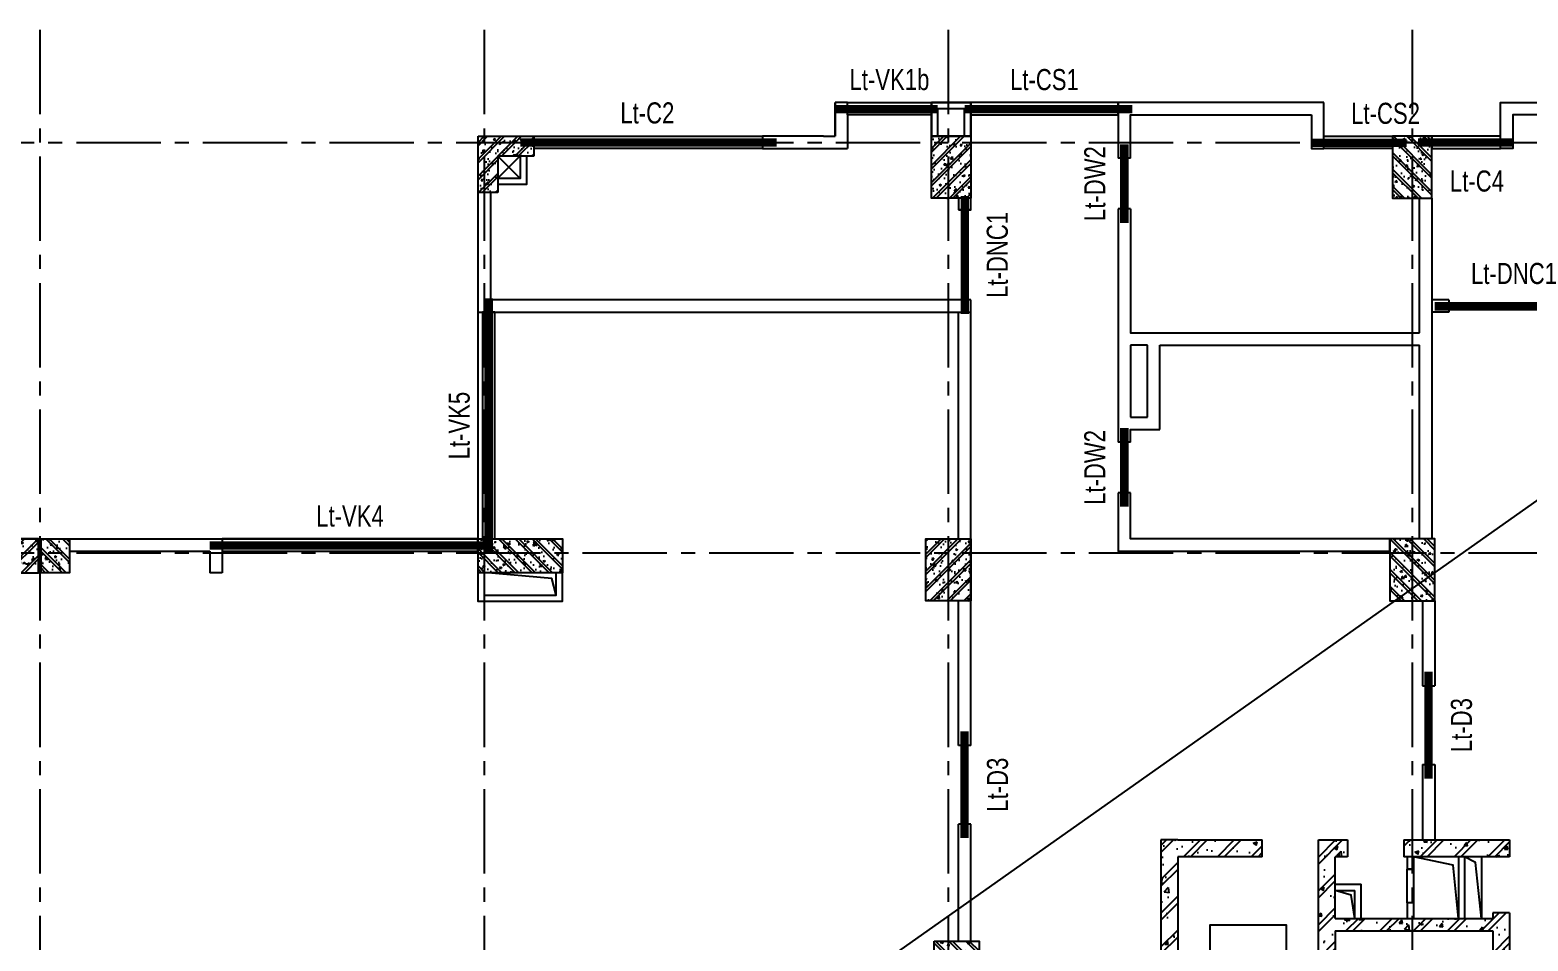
# Model space of a CAD drawing. Header units: millimetres. Extents: x 0 to 132458, y 0 to 365310.
# Drawn here: x 64550 to 91183, y 234881 to 251081 of the extents above; entities that cross this region are included whole.
import ezdxf
from ezdxf.enums import TextEntityAlignment as Align

# ---------------------------------------------------------------- set-up
doc = ezdxf.new("R2010")
doc.units = ezdxf.units.MM
doc.header["$LTSCALE"] = 400
doc.linetypes.add('CENTER2', pattern=[1.125, 0.75, -0.125, 0.125, -0.125])
doc.layers.get('0').update_dxf_attribs({"lineweight": 5})
for name, color, linetype in [('CDC.01.AXIS', 160, 'CENTER2'), ('CDC.03.BORDER', 3, 'Continuous'), ('CDC.06.TEXT', 2, 'Continuous'), ('CDC.09.COLUMN', 4, 'Continuous'), ('CDC.10.HATCH', 9, 'Continuous'), ('CDC.11.NOTE', 8, 'Continuous'), ('KCS_LANH_TO', 3, 'Continuous')]:
    doc.layers.add(name, color=color, linetype=linetype)
doc.layers.add('KCS_Plotter', color=11, linetype='Continuous', plot=False)
doc.styles.add('KCS_SMTEXT', font='arial.ttf', dxfattribs={"width": 0.7})

# ---------------------------------------------------------------- blocks, each defined once
blk = doc.blocks.new('thang t2')
at = {"layer": 'CDC.11.NOTE', "ltscale": 10}
for p, q in [((1150, -1815), (0, -1815)), ((1150, -2115), (0, -2115)), ((1150, -2415), (0, -2415)), ((1150, -2715), (0, -2715)), ((2500, -2715), (1350, -2715)), ((1150, -3015), (0, -3015)), ((2500, -3015), (1350, -3015)), ((1150, -3315), (0, -3315)), ((2500, -3315), (1350, -3315)), ((1150, -3615), (0, -3615)), ((2500, -3615), (1350, -3615)), ((1150, -3915), (0, -3915)), ((2500, -3915), (1350, -3915)), ((1150, -4215), (0, -4215)), ((2500, -4215), (1350, -4215)), ((1150, -4515), (0, -4515)), ((2500, -4515), (1350, -4515))]:
    blk.add_line(p, q, dxfattribs=at)
at = {"layer": 'CDC.11.NOTE', "ltscale": 300}
blk.add_lwpolyline([(575, -3015), (575, -5115), (1925, -5115), (1925, -1215), (575, -1215), (575, -2715)], dxfattribs=at)
at = {"layer": 'CDC.11.NOTE', "ltscale": 10}
for points in [[(1150, -2775.42), (1150, -4565), (1350, -4565), (1350, -1765), (1150, -1765), (1150, -2725.42)], [(1200, -2765), (1200, -4515), (1300, -4515), (1300, -1815), (1200, -1815), (1200, -2715)]]:
    blk.add_lwpolyline(points, dxfattribs=at)
at = {"layer": 'CDC.11.NOTE', "const_width": 20}
blk.add_lwpolyline([(750, -2555), (575, -2715), (400, -2555)], dxfattribs=at)
at = {"layer": 'CDC.11.NOTE'}
for points in [[(1200, -2715), (630, -2833.75), (617.5, -2773.75), (582.5, -2906.25), (570, -2846.25), (0, -2965)], [(1200, -2765), (630, -2883.75), (617.5, -2823.75), (582.5, -2956.25), (570, -2896.25), (0, -3015)]]:
    blk.add_lwpolyline(points, dxfattribs=at)
blk.add_circle((575, -3015), 50, dxfattribs=at)
blk = doc.blocks.new('thang tc new')
at = {"layer": 'CDC.10.HATCH', "ltscale": 10}
h = blk.add_hatch(dxfattribs=at)
h.set_pattern_fill('BETONG', color=256, scale=100, style=0, pattern_type=2)
h.set_pattern_definition([(130, (5940222.8, 677573.3), (-717.2602, -62.7521), [75, -825]), (185, (5940222.8, 677573.3), (138.7513, 752.1921), [60, -660]), (79.5486, (5940163, 677568.1), (-578.5094, 689.4395), [63.7402, -701.1421]), (133.8158, (5940222.8, 677773.3), (-1067.241, -165.519), [112.5, -1237.5]), (83.3644, (5940133.9, 677759.5), (-934.6627, 974.118), [95.6103, -1051.713]), (188.8158, (5940222.8, 677773.3), (-934.662, 974.1186), [90, -990]), (159, (5940122.8, 677723.3), (-596.907, -402.6189), [75, -825]), (214, (5940122.8, 677723.3), (-243.3153, 725.15), [60, -660]), (108.5486, (5940073.05, 677689.75), (-840.2226, 322.5305), [63.7402, -701.1421]), (142.5, (5940222.8, 677573.3), (-12.15986, 332.89385), [0, -652, 0, -670, 0, -662.5]), (172.5, (5940222.8, 677573.3), (-263.06954, 394.4117), [0, -382, 0, -637, 0, -252.5]), (212.5, (5940445.8, 677573.3), (-533.82244, -22.55487), [0, -250, 0, -780, 0, -1035]), (222.5, (5940545.8, 677573.3), (-583.1862, 100.105), [0, -325, 0, -518, 0, -735]), (135, (5940222.8, 677573.3), (300.5204, 300.5204), []), (135, (5940222.8, 677695.8), (300.5204, 300.5204), [])])
h.paths.add_polyline_path([(5634141, 688259), (5632261, 688259), (5632261, 687959), (5634141, 687959)])
h.paths.add_polyline_path([(5635661, 688259), (5635141, 688259), (5635141, 687959), (5635361, 687959), (5635361, 686859), (5632561, 686859), (5632561, 686959), (5632261, 686959), (5632261, 686064), (5632561, 686064), (5632561, 686639), (5635361, 686639), (5635361, 684139), (5632561, 684139), (5632561, 684764), (5632261, 684764), (5632261, 683419), (5632561, 683419), (5632561, 683919), (5635361, 683919), (5635361, 681869), (5632561, 681869), (5632561, 682319), (5632261, 682319), (5632261, 681149), (5632561, 681149), (5632561, 681649), (5635361, 681649), (5635361, 679599), (5632561, 679599), (5632561, 680049), (5632261, 680049), (5632261, 678929), (5632561, 678929), (5632561, 679379), (5635361, 679379), (5635361, 677329), (5632561, 677329), (5632561, 677829), (5632261, 677829), (5632261, 676559), (5632561, 676559), (5632561, 677029), (5635361, 677029), (5635361, 675566), (5635361, 675260), (5637161, 675260), (5637161, 675560), (5635661, 675560)])
h.paths.add_polyline_path([(5638461, 688259), (5638161, 688259), (5636661, 688259), (5636661, 687959), (5638161, 687959), (5638161, 675260), (5638461, 675260)])
h.paths.add_polyline_path([(5634360, 675559), (5632261, 675559), (5632261, 675260), (5634360, 675260)], flags=17)
blk.add_line((5632561, 683419), (5632561, 683919))
at = {"layer": 'CDC.03.BORDER'}
for p, q in [((5632761, 687959), (5632761, 686859)), ((5633061, 687959), (5633061, 686859)), ((5633171, 687959), (5633171, 686859)), ((5634811, 681869), (5634811, 683919)), ((5634911, 681869), (5634911, 683919)), ((5634811, 679599), (5634811, 681649)), ((5634911, 679599), (5634911, 681649)), ((5634811, 677329), (5634811, 679379)), ((5635011, 677329), (5635011, 679379))]:
    blk.add_line(p, q, dxfattribs=at)
at = {"layer": 'CDC.03.BORDER', "ltscale": 10}
for p, q in [((5633971, 687959), (5633971, 687739)), ((5634081, 687959), (5634081, 687739)), ((5633971, 687739), (5634081, 687739)), ((5635361, 687469), (5634901, 687469)), ((5634901, 686859), (5634901, 687469)), ((5633971, 687139), (5634081, 687139)), ((5633971, 687139), (5633971, 686859)), ((5634081, 687139), (5634081, 686859)), ((5635011, 686859), (5635011, 687359)), ((5635361, 687359), (5635011, 687359)), ((5635661, 682134), (5636856, 682134)), ((5636856, 682134), (5636856, 681384)), ((5636966, 682134), (5638161, 682134)), ((5636966, 682134), (5636966, 681384)), ((5635661, 681274), (5638161, 681274)), ((5633561, 677030), (5633561, 675559)), ((5633671, 677030), (5633671, 675559)), ((5634681, 677029), (5634681, 676680)), ((5634681, 676680), (5635061, 676680)), ((5635061, 675560), (5635061, 676680)), ((5635361, 675560), (5635061, 675560))]:
    blk.add_line(p, q, dxfattribs=at)
at = {"layer": 'CDC.03.BORDER', "ltscale": 70}
blk.add_line((5632261, 676559), (5632231, 676559), dxfattribs=at)
at = {"layer": 'CDC.03.BORDER', "ltscale": 10}
blk.add_lwpolyline([(5634081, 687739), (5633971, 687739), (5633971, 687139), (5634081, 687139)], close=True, dxfattribs=at)
for points in [[(5638161, 682244), (5635661, 682244)], [(5636856, 681384), (5635661, 681384)], [(5638161, 681384), (5636966, 681384)], [(5632561, 676880), (5632561, 676680), (5632861, 676680), (5632861, 676680), (5633561, 676680), (5633561, 677030), (5632561, 677030), (5632561, 676879), (5632562, 676879)]]:
    blk.add_lwpolyline(points, dxfattribs=at)
at = {"layer": 'CDC.09.COLUMN'}
for p, q in [((5632261, 688259), (5632261, 687959)), ((5632261, 686959), (5632261, 686064)), ((5632561, 686959), (5632561, 686859)), ((5635661, 676799), (5635661, 686959)), ((5635361, 686639), (5632561, 686639)), ((5632561, 686639), (5632561, 686064)), ((5635361, 686639), (5635361, 684139)), ((5632561, 686064), (5632261, 686064)), ((5632261, 684764), (5632261, 683419)), ((5632261, 684764), (5632561, 684764)), ((5632561, 684764), (5632561, 684139)), ((5632561, 684139), (5635361, 684139)), ((5632561, 683919), (5635361, 683919)), ((5632561, 683419), (5632561, 683919)), ((5635361, 683919), (5635361, 681869)), ((5632261, 683419), (5632561, 683419)), ((5632561, 682319), (5632261, 682319)), ((5632261, 682319), (5632261, 681149)), ((5632561, 681869), (5632561, 682319)), ((5632561, 681869), (5635361, 681869)), ((5632561, 681649), (5635361, 681649)), ((5632561, 681149), (5632561, 681649)), ((5635361, 681649), (5635361, 679599)), ((5632261, 681149), (5632561, 681149)), ((5632261, 678929), (5632261, 680049)), ((5632561, 680049), (5632261, 680049)), ((5632561, 679599), (5632561, 680049)), ((5635361, 679599), (5632561, 679599)), ((5632561, 678929), (5632561, 679379)), ((5635361, 679379), (5632561, 679379)), ((5635361, 679379), (5635361, 677329)), ((5632561, 678929), (5632261, 678929)), ((5632261, 676559), (5632261, 677829)), ((5632561, 677829), (5632261, 677829)), ((5632561, 677329), (5632561, 677829)), ((5635361, 677329), (5632561, 677329)), ((5632561, 676559), (5632561, 677029)), ((5635361, 677029), (5632561, 677029)), ((5635361, 677029), (5635361, 675566))]:
    blk.add_line(p, q, dxfattribs=at)
at = {"layer": 'CDC.09.COLUMN', "ltscale": 10}
for p, q in [((5634141, 688259), (5632261, 688259)), ((5634141, 688259), (5634141, 687959)), ((5635661, 688259), (5635141, 688259)), ((5635141, 688259), (5635141, 687959)), ((5635661, 675560), (5635661, 688259)), ((5636661, 687959), (5636661, 688259)), ((5636661, 688259), (5636661, 688259)), ((5638161, 688259), (5636661, 688259)), ((5638161, 688259), (5638461, 688259)), ((5638461, 688259), (5638461, 675260)), ((5632261, 687959), (5634141, 687959)), ((5635141, 687959), (5635361, 687959)), ((5635361, 686859), (5635361, 687959)), ((5636661, 687959), (5638161, 687959)), ((5638161, 687959), (5638161, 675260)), ((5632261, 686959), (5632561, 686959)), ((5635361, 686859), (5632561, 686859)), ((5638161, 681334), (5638161, 682185)), ((5632261, 676559), (5632561, 676559)), ((5634360, 675559), (5632261, 675559)), ((5632261, 675260), (5632261, 675559)), ((5634360, 675559), (5634360, 675260)), ((5635361, 675566), (5635361, 675260)), ((5635361, 675566), (5635361, 675566)), ((5637161, 675560), (5635661, 675560)), ((5637161, 675560), (5637161, 675260)), ((5634360, 675260), (5632261, 675260)), ((5637161, 675260), (5635361, 675260)), ((5638461, 675260), (5638161, 675260))]:
    blk.add_line(p, q, dxfattribs=at)
at = {"layer": 'CDC.11.NOTE', "ltscale": 10}
for points in [[(5632761, 686859), (5632866, 687855), (5633061, 687959)], [(5633171, 686859), (5633265, 687809), (5633971, 687959)], [(5635011, 686859), (5635076, 687277), (5635361, 687359)], [(5635661, 681382), (5635769, 682032), (5636856, 682134)], [(5636966, 681382), (5637074, 682032), (5638161, 682134)], [(5632561, 676680), (5632679, 676944), (5633561, 677029)], [(5634681, 677029), (5635243, 676930), (5635361, 675560)]]:
    blk.add_lwpolyline(points, dxfattribs=at)
at = {"layer": 'CDC.11.NOTE'}
blk.add_blockref('thang t2', (5635661, 687960), dxfattribs=at)
at = {"layer": 'CDC.11.NOTE', "xscale": -1, "rotation": 180}
blk.add_blockref('thang t2', (5635661, 675560), dxfattribs=at)
blk = doc.blocks.new('T2-7.95M')
at = {"layer": 'CDC.10.HATCH'}
h = blk.add_hatch(dxfattribs=at)
h.set_pattern_fill('CHAU-01', color=256, scale=50, style=0, pattern_type=2)
h.set_pattern_definition([(50, (56999.97, 0), (358.63009, -31.376067), [37.5, -412.5]), (355, (56999.97, 0), (-69.37567, 376.09607), [30, -330]), (100.4514, (57029.86, -2.6), (289.25469, 344.71977), [31.870095, -350.571056]), (46.1842, (56999.97, 100), (533.62052, -82.75951), [56.25, -618.75]), (96.6356, (57044.44, 93.1), (467.33135, 487.05894), [47.80514, -525.8565]), (351.1842, (56999.97, 100), (467.33097, 487.0593), [45, -495]), (21, (57049.97, 75), (298.453526, -201.309445), [37.5, -412.5]), (326, (57049.97, 75), (121.657666, 362.57502), [30, -330]), (71.4514, (57074.84, 58.22), (420.111314, 161.26525), [31.870095, -350.571056]), (37.5, (56999.97, 0), (6.079928, 166.446927), [0, -326, 0, -335, 0, -331.25]), (7.5, (56999.97, 0), (131.534769, 197.205856), [0, -191, 0, -318.5, 0, -126.25]), (327.5, (56888.47, 0), (266.911218, -11.277436), [0, -125, 0, -390, 0, -517.5]), (317.5, (56838.47, 0), (291.593085, 50.05249), [0, -162.5, 0, -259, 0, -367.5]), (45, (56999.97, 0), (-150.26019, 150.26019), []), (45, (56999.97, 61.25), (-150.26019, 150.26019), [])])
h.paths.add_polyline_path([(1797680, -72848), (1797570, -72848), (1797570, -73738), (1797680, -73738)])
h.paths.add_polyline_path([(1798570, -72848), (1797680, -72848), (1797680, -73738), (1797920, -73738), (1797920, -73088), (1798570, -73088)])
h.paths.add_polyline_path([(1798570, -72738), (1797680, -72738), (1797680, -72848), (1798570, -72848)])
h.paths.add_polyline_path([(1797680, -72738), (1797570, -72738), (1797570, -72848), (1797680, -72848)])
h = blk.add_hatch(dxfattribs=at)
h.set_pattern_fill('CHAU-01', color=256, scale=50, style=0, pattern_type=2)
h.set_pattern_definition([(50, (58906.88, -372898.05), (358.63009, -31.376067), [37.5, -412.5]), (355, (58906.88, -372898.05), (-69.37567, 376.09607), [30, -330]), (100.4514, (58936.77, -372900.67), (289.25469, 344.71977), [31.870095, -350.571056]), (46.1842, (58906.9, -372798.05), (533.62052, -82.75951), [56.25, -618.75]), (96.6356, (58951.35, -372804.95), (467.33135, 487.05894), [47.80514, -525.8565]), (351.1842, (58906.9, -372798.05), (467.33097, 487.0593), [45, -495]), (21, (58956.88, -372823.05), (298.453526, -201.309445), [37.5, -412.5]), (326, (58956.88, -372823.05), (121.657666, 362.57502), [30, -330]), (71.4514, (58981.75, -372839.83), (420.111314, 161.26525), [31.870095, -350.571056]), (37.5, (58906.88, -372898.05), (6.079928, 166.446927), [0, -326, 0, -335, 0, -331.25]), (7.5, (58906.88, -372898.05), (131.534769, 197.205856), [0, -191, 0, -318.5, 0, -126.25]), (327.5, (58795.38, -372898.05), (266.911218, -11.277436), [0, -125, 0, -390, 0, -517.5]), (317.5, (58745.38, -372898.05), (291.593085, 50.05249), [0, -162.5, 0, -259, 0, -367.5]), (45, (58906.88, -372898.05), (-150.26019, 150.26019), []), (45, (58906.88, -372836.8), (-150.26019, 150.26019), [])])
h.paths.add_polyline_path([(1805930, -72738), (1805630, -72738), (1805630, -72848), (1805930, -72848)])
h.paths.add_polyline_path([(1805930, -72848), (1805630, -72848), (1805630, -73838), (1805930, -73838)])
h.paths.add_polyline_path([(1806330, -72848), (1805930, -72848), (1805930, -73838), (1806330, -73838)])
h.paths.add_polyline_path([(1806330, -72738), (1805930, -72738), (1805930, -72848), (1806330, -72848)])
h = blk.add_hatch(dxfattribs=at)
h.set_pattern_fill('CHAU-01', color=256, scale=50, style=0, pattern_type=2)
h.set_pattern_definition([(130, (3561252.58, -372898.05), (-358.63009, -31.376067), [37.5, -412.5]), (185, (3561252.58, -372898.05), (69.37567, 376.09607), [30, -330]), (79.5486, (3561222.7, -372900.67), (-289.25469, 344.71977), [31.870095, -350.571056]), (133.8158, (3561252.58, -372798.05), (-533.62052, -82.75951), [56.25, -618.75]), (83.3644, (3561208.1, -372804.95), (-467.33135, 487.05894), [47.80514, -525.8565]), (188.8158, (3561252.6, -372798.05), (-467.33097, 487.0593), [45, -495]), (159, (3561202.58, -372823.05), (-298.453526, -201.309445), [37.5, -412.5]), (214, (3561202.58, -372823.05), (-121.657666, 362.57502), [30, -330]), (108.5486, (3561177.7, -372839.83), (-420.111314, 161.26525), [31.870095, -350.571056]), (142.5, (3561252.58, -372898.05), (-6.079928, 166.446927), [0, -326, 0, -335, 0, -331.25]), (172.5, (3561252.58, -372898.05), (-131.534769, 197.205856), [0, -191, 0, -318.5, 0, -126.25]), (212.5, (3561364.08, -372898.05), (-266.911218, -11.277436), [0, -125, 0, -390, 0, -517.5]), (222.5, (3561414.08, -372898.05), (-291.593085, 50.05249), [0, -162.5, 0, -259, 0, -367.5]), (135, (3561252.58, -372898.05), (150.26019, 150.26019), []), (135, (3561252.58, -372836.8), (150.26019, 150.26019), [])])
h.paths.add_polyline_path([(1814230, -72738), (1814530, -72738), (1814530, -72848), (1814230, -72848)])
h.paths.add_polyline_path([(1814230, -72848), (1814530, -72848), (1814530, -73838), (1814230, -73838)])
h.paths.add_polyline_path([(1813830, -72848), (1814230, -72848), (1814230, -73838), (1813830, -73838)])
h.paths.add_polyline_path([(1813830, -72738), (1814230, -72738), (1814230, -72848), (1813830, -72848)])
h = blk.add_hatch(dxfattribs=at)
h.set_pattern_fill('CHAU-01', color=256, scale=50, angle=270, style=0, pattern_type=2)
h.set_pattern_definition([(220, (3538511.06, -387218.96), (31.376067, -358.63009), [37.5, -412.5]), (275, (3538511.06, -387218.96), (-376.09607, 69.37567), [30, -330]), (169.5486, (3538513.67, -387248.85), (-344.71977, -289.25469), [31.870095, -350.571056]), (223.8158, (3538411.06, -387218.96), (82.75951, -533.62052), [56.25, -618.75]), (173.3644, (3538417.96, -387263.43), (-487.05894, -467.33135), [47.80514, -525.8565]), (278.8158, (3538411.06, -387218.96), (-487.0593, -467.33097), [45, -495]), (249, (3538436.06, -387268.96), (201.309445, -298.453526), [37.5, -412.5]), (304, (3538436.06, -387268.96), (-362.57502, -121.657666), [30, -330]), (198.5486, (3538452.83, -387293.83), (-161.26525, -420.111314), [31.870095, -350.571056]), (232.5, (3538511.06, -387218.96), (-166.446927, -6.079928), [0, -326, 0, -335, 0, -331.25]), (262.5, (3538511.06, -387218.96), (-197.205856, -131.534769), [0, -191, 0, -318.5, 0, -126.25]), (302.5, (3538511.06, -387107.46), (11.277436, -266.911218), [0, -125, 0, -390, 0, -517.5]), (312.5, (3538511.06, -387057.46), (-50.05249, -291.593085), [0, -162.5, 0, -259, 0, -367.5]), (225, (3538511.06, -387218.96), (-150.26019, 150.26019), []), (225, (3538449.8, -387218.96), (-150.26019, 150.26019), [])])
h.paths.add_polyline_path([(1789255, -79898), (1789255, -80498), (1789755, -80498), (1789755, -79898)])
h = blk.add_hatch(dxfattribs=at)
h.set_pattern_fill('CHAU-01', color=256, scale=50, angle=270, style=0, pattern_type=2)
h.set_pattern_definition([(320, (41048.4, -387218.96), (-31.376067, -358.63009), [37.5, -412.5]), (265, (41048.4, -387218.96), (376.09607, 69.37567), [30, -330]), (10.4514, (41045.8, -387248.85), (344.71977, -289.25469), [31.870095, -350.571056]), (316.1842, (41148.4, -387218.96), (-82.75951, -533.62052), [56.25, -618.75]), (6.6356, (41141.5, -387263.43), (487.05894, -467.33135), [47.80514, -525.8565]), (261.1842, (41148.4, -387218.96), (487.0593, -467.33097), [45, -495]), (291, (41123.4, -387268.96), (-201.309445, -298.453526), [37.5, -412.5]), (236, (41123.4, -387268.96), (362.57502, -121.657666), [30, -330]), (341.4514, (41106.63, -387293.83), (161.26525, -420.111314), [31.870095, -350.571056]), (307.5, (41048.41, -387218.96), (166.446927, -6.079928), [0, -326, 0, -335, 0, -331.25]), (277.5, (41048.41, -387218.96), (197.205856, -131.534769), [0, -191, 0, -318.5, 0, -126.25]), (237.5, (41048.41, -387107.46), (-11.277436, -266.911218), [0, -125, 0, -390, 0, -517.5]), (227.5, (41048.4, -387057.46), (50.05249, -291.593085), [0, -162.5, 0, -259, 0, -367.5]), (315, (41048.4, -387218.96), (150.26019, 150.26019), []), (315, (41109.66, -387218.96), (150.26019, 150.26019), [])])
h.paths.add_polyline_path([(1790305, -79898), (1790305, -80498), (1789805, -80498), (1789805, -79898)])
h = blk.add_hatch(dxfattribs=at)
h.set_pattern_fill('CHAU-01', color=256, scale=50, style=0, pattern_type=2)
h.set_pattern_definition([(310, (56999.97, -183495.4), (358.63009, 31.376067), [37.5, -412.5]), (5, (56999.97, -183495.4), (-69.37567, -376.09607), [30, -330]), (259.5486, (57029.86, -183492.77), (289.25469, -344.71977), [31.870095, -350.571056]), (313.8158, (56999.97, -183595.4), (533.62052, 82.75951), [56.25, -618.75]), (263.3644, (57044.44, -183588.5), (467.33135, -487.05894), [47.80514, -525.8565]), (8.8158, (56999.97, -183595.4), (467.33097, -487.0593), [45, -495]), (339, (57049.97, -183570.4), (298.453526, 201.309445), [37.5, -412.5]), (34, (57049.97, -183570.4), (121.657666, -362.57502), [30, -330]), (288.5486, (57074.84, -183553.6), (420.111314, -161.26525), [31.870095, -350.571056]), (322.5, (56999.97, -183495.39), (6.079928, -166.446927), [0, -326, 0, -335, 0, -331.25]), (352.5, (56999.97, -183495.39), (131.534769, -197.205856), [0, -191, 0, -318.5, 0, -126.25]), (32.5, (56888.47, -183495.39), (266.911218, 11.277436), [0, -125, 0, -390, 0, -517.5]), (42.5, (56838.47, -183495.39), (291.593085, -50.05249), [0, -162.5, 0, -259, 0, -367.5]), (315, (56999.97, -183495.39), (-150.26019, -150.26019), []), (315, (56999.97, -183556.64), (-150.26019, -150.26019), [])])
h.paths.add_polyline_path([(1799070, -80498), (1797680, -80498), (1797680, -80148), (1799070, -80148)])
h.paths.add_polyline_path([(1799070, -80148), (1797680, -80148), (1797680, -79898), (1799070, -79898)])
h.paths.add_polyline_path([(1797680, -80148), (1797570, -80148), (1797570, -79898), (1797680, -79898)])
h.paths.add_polyline_path([(1797680, -80498), (1797570, -80498), (1797570, -80148), (1797680, -80148)])
h = blk.add_hatch(dxfattribs=at)
h.set_pattern_fill('CHAU-01', color=256, scale=50, style=0, pattern_type=2)
h.set_pattern_definition([(50, (58806.37, -372898.05), (358.63009, -31.376067), [37.5, -412.5]), (355, (58806.37, -372898.05), (-69.37567, 376.09607), [30, -330]), (100.4514, (58836.26, -372900.67), (289.25469, 344.71977), [31.870095, -350.571056]), (46.1842, (58806.37, -372798.05), (533.62052, -82.75951), [56.25, -618.75]), (96.6356, (58850.84, -372804.95), (467.33135, 487.05894), [47.80514, -525.8565]), (351.1842, (58806.37, -372798.05), (467.33097, 487.0593), [45, -495]), (21, (58856.37, -372823.05), (298.453526, -201.309445), [37.5, -412.5]), (326, (58856.37, -372823.05), (121.657666, 362.57502), [30, -330]), (71.4514, (58881.24, -372839.83), (420.111314, 161.26525), [31.870095, -350.571056]), (37.5, (58806.37, -372898.05), (6.079928, 166.446927), [0, -326, 0, -335, 0, -331.25]), (7.5, (58806.37, -372898.05), (131.534769, 197.205856), [0, -191, 0, -318.5, 0, -126.25]), (327.5, (58694.87, -372898.05), (266.911218, -11.277436), [0, -125, 0, -390, 0, -517.5]), (317.5, (58644.87, -372898.05), (291.593085, 50.05249), [0, -162.5, 0, -259, 0, -367.5]), (45, (58806.37, -372898.05), (-150.26019, 150.26019), []), (45, (58806.37, -372836.8), (-150.26019, 150.26019), [])])
h.paths.add_polyline_path([(1805829, -80148), (1805530, -80148), (1805530, -80998), (1805829, -80998)])
h.paths.add_polyline_path([(1805829, -79898), (1805530, -79898), (1805530, -80148), (1805829, -80148)])
h.paths.add_polyline_path([(1806330, -79898), (1805829, -79898), (1805829, -80148), (1806330, -80148)])
h.paths.add_polyline_path([(1806330, -80148), (1805829, -80148), (1805829, -80998), (1806330, -80998)])
h = blk.add_hatch(dxfattribs=at)
h.set_pattern_fill('CHAU-01', color=256, scale=50, style=0, pattern_type=2)
h.set_pattern_definition([(130, (3561303.07, -372898.05), (-358.63009, -31.376067), [37.5, -412.5]), (185, (3561303.07, -372898.05), (69.37567, 376.09607), [30, -330]), (79.5486, (3561273.18, -372900.67), (-289.25469, 344.71977), [31.870095, -350.571056]), (133.8158, (3561303.07, -372798.05), (-533.62052, -82.75951), [56.25, -618.75]), (83.3644, (3561258.6, -372804.95), (-467.33135, 487.05894), [47.80514, -525.8565]), (188.8158, (3561303.07, -372798.05), (-467.33097, 487.0593), [45, -495]), (159, (3561253.07, -372823.05), (-298.453526, -201.309445), [37.5, -412.5]), (214, (3561253.07, -372823.05), (-121.657666, 362.57502), [30, -330]), (108.5486, (3561228.2, -372839.83), (-420.111314, 161.26525), [31.870095, -350.571056]), (142.5, (3561303.07, -372898.05), (-6.079928, 166.446927), [0, -326, 0, -335, 0, -331.25]), (172.5, (3561303.07, -372898.05), (-131.534769, 197.205856), [0, -191, 0, -318.5, 0, -126.25]), (212.5, (3561414.57, -372898.05), (-266.911218, -11.277436), [0, -125, 0, -390, 0, -517.5]), (222.5, (3561464.57, -372898.05), (-291.593085, 50.05249), [0, -162.5, 0, -259, 0, -367.5]), (135, (3561303.07, -372898.05), (150.26019, 150.26019), []), (135, (3561303.07, -372836.8), (150.26019, 150.26019), [])])
h.paths.add_polyline_path([(1814280, -80148), (1814580, -80148), (1814580, -80998), (1814280, -80998)])
h.paths.add_polyline_path([(1814280, -79898), (1814580, -79898), (1814580, -80148), (1814280, -80148)])
h.paths.add_polyline_path([(1813780, -79898), (1814280, -79898), (1814280, -80148), (1813780, -80148)])
h.paths.add_polyline_path([(1813780, -80148), (1814280, -80148), (1814280, -80998), (1813780, -80998)])
h = blk.add_hatch(dxfattribs=at)
h.set_pattern_fill('CHAU-01', color=256, scale=50, style=0, pattern_type=2)
h.set_pattern_definition([(130, (3568852.56, -372898.05), (-358.63009, -31.376067), [37.5, -412.5]), (185, (3568852.56, -372898.05), (69.37567, 376.09607), [30, -330]), (79.5486, (3568822.67, -372900.67), (-289.25469, 344.71977), [31.870095, -350.571056]), (133.8158, (3568852.56, -372798.05), (-533.62052, -82.75951), [56.25, -618.75]), (83.3644, (3568808.1, -372804.95), (-467.33135, 487.05894), [47.80514, -525.8565]), (188.8158, (3568852.56, -372798.05), (-467.33097, 487.0593), [45, -495]), (159, (3568802.56, -372823.05), (-298.453526, -201.309445), [37.5, -412.5]), (214, (3568802.56, -372823.05), (-121.657666, 362.57502), [30, -330]), (108.5486, (3568777.7, -372839.83), (-420.111314, 161.26525), [31.870095, -350.571056]), (142.5, (3568852.56, -372898.05), (-6.079928, 166.446927), [0, -326, 0, -335, 0, -331.25]), (172.5, (3568852.56, -372898.05), (-131.534769, 197.205856), [0, -191, 0, -318.5, 0, -126.25]), (212.5, (3568964.06, -372898.05), (-266.911218, -11.277436), [0, -125, 0, -390, 0, -517.5]), (222.5, (3569014.06, -372898.05), (-291.593085, 50.05249), [0, -162.5, 0, -259, 0, -367.5]), (135, (3568852.56, -372898.05), (150.26019, 150.26019), []), (135, (3568852.56, -372836.8), (150.26019, 150.26019), [])])
h.paths.add_polyline_path([(1805930, -87048), (1806480, -87048), (1806480, -87448), (1805930, -87448)])
h.paths.add_polyline_path([(1805930, -87448), (1806480, -87448), (1806480, -87748), (1805930, -87748)])
h.paths.add_polyline_path([(1805680, -87448), (1805930, -87448), (1805930, -87748), (1805680, -87748)])
h.paths.add_polyline_path([(1805680, -87048), (1805930, -87048), (1805930, -87448), (1805680, -87448)])
at = {"layer": 'CDC.09.COLUMN', "ltscale": 2000}
for p, q in [((1797570, -73738), (1797570, -72738)), ((1797570, -72738), (1798570, -72738)), ((1798570, -73088), (1798570, -72738)), ((1797920, -73088), (1797920, -73738)), ((1797920, -73088), (1798570, -73088)), ((1797920, -73738), (1797570, -73738))]:
    blk.add_line(p, q, dxfattribs=at)
for points in [[(1806330, -72738), (1806330, -73838), (1805630, -73838), (1805630, -72738)], [(1813830, -72738), (1813830, -73838), (1814530, -73838), (1814530, -72738)], [(1789255, -79898), (1789255, -80498), (1789755, -80498), (1789755, -79898)], [(1790305, -79898), (1790305, -80498), (1789805, -80498), (1789805, -79898)], [(1799070, -80498), (1797570, -80498), (1797570, -79898), (1799070, -79898)], [(1806330, -79898), (1806330, -80998), (1805530, -80998), (1805530, -79898)], [(1813780, -79898), (1813780, -80998), (1814580, -80998), (1814580, -79898)], [(1805680, -87048), (1806480, -87048), (1806480, -87748), (1805680, -87748)]]:
    blk.add_lwpolyline(points, close=True, dxfattribs=at)
blk = doc.blocks.new('lo t2')
at = {"layer": 'CDC.03.BORDER', "ltscale": 10}
for points in [[(5487522, 570378), (5487522, 569978), (5487122, 569978)], [(5487632, 570378), (5487632, 569868), (5487122, 569868)], [(5486772, 562969), (5486772, 562459), (5488272, 562459), (5488272, 562969)], [(5486882, 562969), (5486882, 562569), (5488162, 562569), (5488162, 562969)]]:
    blk.add_lwpolyline(points, dxfattribs=at)
at = {"layer": 'CDC.10.HATCH', "ltscale": 10}
for p, q in [((5487122, 570378), (5487522, 569978)), ((5487522, 570378), (5487122, 569978))]:
    blk.add_line(p, q, dxfattribs=at)
blk.add_lwpolyline([(5488162, 562569), (5488083, 562866), (5486882, 562969)], dxfattribs=at)
blk = doc.blocks.new('wc t2')
at = {"layer": 'CDC.03.BORDER', "ltscale": 10}
for p, q in [((5450792, 497330), (5451012, 497330)), ((5450792, 496430), (5451012, 496430)), ((5450272, 494007), (5445652, 494007)), ((5450272, 492507), (5450272, 494007)), ((5450492, 492727), (5450492, 494007)), ((5450492, 494007), (5450792, 494007)), ((5450792, 494007), (5450792, 492727)), ((5450792, 492727), (5450492, 492727)), ((5450792, 492283), (5451012, 492283)), ((5450792, 491383), (5451012, 491383))]:
    blk.add_line(p, q, dxfattribs=at)
for points in [[(5450792, 497330), (5450792, 498102), (5447572, 498102)], [(5451012, 498102), (5451012, 497330)], [(5450792, 496430), (5450792, 494227), (5445652, 494227)], [(5451012, 496430), (5451012, 492283)], [(5450792, 492283), (5450792, 492507), (5450272, 492507)], [(5451012, 491383), (5451012, 490342), (5446182, 490342), (5446182, 490562), (5450792, 490562), (5450792, 491383)]]:
    blk.add_lwpolyline(points, dxfattribs=at)

msp = doc.modelspace()

# ---------------------------------------------------------------- linework, layer by layer
at = {"layer": 'CDC.01.AXIS', "ltscale": 5}
for p, q in [((64725.4, 251080.9), (64725.4, 206780.9)), ((72625.4, 251080.9), (72625.4, 206780.9)), ((72625.4, 251080.9), (72625.4, 206780.9)), ((80875.4, 251080.9), (80875.4, 206780.9)), ((89125.4, 251080.9), (89125.4, 206780.9)), ((13625.1, 249080.9), (107625.4, 249080.9)), ((13625.1, 241780.9), (107625.4, 241780.9))]:
    msp.add_line(p, q, dxfattribs=at)
at = {"layer": 'CDC.03.BORDER', "ltscale": 10}
for p, q in [((78865.5, 249790.9), (78865.4, 249190.6)), ((78865.4, 249190.6), (78865.5, 249790.9)), ((79085.5, 249790.9), (78865.5, 249790.9)), ((79085.5, 249570.9), (79085.5, 248970.9)), ((87555.1, 249790.9), (83895.2, 249790.9)), ((83895.2, 249790.9), (83895.2, 249570.9)), ((73515.1, 249080.9), (77575.2, 249080.9)), ((78655.1, 249190.9), (77575.2, 249190.9)), ((77575.2, 249190.9), (77575.2, 248970.9)), ((78655.1, 249190.6), (78865.4, 249190.6)), ((90695.4, 249080.9), (89475.1, 249080.9)), ((77575.2, 248970.9), (79085.5, 248970.9)), ((72515.1, 248190.6), (72515.1, 246061.1)), ((72735.1, 248190.6), (72735.1, 246281.1)), ((81275.3, 247881.1), (81055.3, 247881.1)), ((81275.3, 247881.1), (81055.3, 247881.1)), ((81275, 246281.2), (72735.1, 246281.1)), ((81275, 246061.2), (81275, 246281.2)), ((89775.2, 246281.2), (89475.1, 246281.2)), ((89775.2, 246281.2), (89775.2, 246061.2)), ((72515.1, 246061.1), (81275, 246061.2)), ((72515.1, 246061.1), (72515.2, 242030.9)), ((81055.3, 242030.9), (81055.3, 246061.1)), ((81275, 242030.9), (81275, 246061.2)), ((89775.2, 246061.2), (89475.1, 246061.2)), ((65250.1, 242030.9), (67965, 242030.9)), ((67965, 242030.9), (67965.1, 241430.9)), ((81275.3, 238360.5), (81275, 242030.9)), ((65250.1, 241810.9), (67745, 241810.9)), ((67745, 241810.9), (67745.1, 241430.9)), ((67965.1, 241430.9), (67745.1, 241430.9)), ((81055.3, 238360.5), (81055.3, 240930.9)), ((89305.1, 240930.9), (89305.1, 239420.4)), ((89525.1, 240930.9), (89525.1, 239420.4)), ((89305.1, 239420.4), (89525.1, 239420.4)), ((81275.3, 238360.5), (81055.3, 238360.5)), ((89305.1, 238020.4), (89305.1, 236680.9)), ((89305.1, 238020.4), (89525.1, 238020.4)), ((89525.1, 238020.4), (89525.1, 236680.9)), ((81275.3, 236960.5), (81055.3, 236960.5)), ((81055.4, 234880.9), (81055.4, 236960.5)), ((81275.4, 234880.9), (81275.4, 236960.5))]:
    msp.add_line(p, q, dxfattribs=at)
for points in [[(80575.1, 249790.9), (81275.1, 249790.9), (81275.1, 249190.9), (80575.1, 249190.9)], [(80575.1, 249190.9), (81275.1, 249190.9), (81275.1, 249790.9), (80575.1, 249790.9)], [(80685.1, 249190.9), (81165.1, 249190.9), (81165.1, 249680.9), (80685.1, 249680.9)], [(77575.2, 248970.9), (73515.1, 248970.9), (73515.1, 249190.9), (77575.2, 249190.9)], [(89475.1, 248970.9), (90695.4, 248970.9), (90695.4, 249190.9), (89475.1, 249190.9)], [(81055.3, 247881.1), (81275.3, 247881.1), (81275.3, 248090.6), (81055.3, 248090.6)]]:
    msp.add_lwpolyline(points, close=True, dxfattribs=at)
for points in [[(87335.1, 249570.9), (87335.1, 248970.9), (87555.1, 248970.9), (87555.1, 249790.9)], [(93595.4, 249570.9), (90915.4, 249570.9), (90915.4, 248970.9), (90695.4, 248970.9), (90695.4, 249790.9), (94535.1, 249790.9), (94535.1, 249570.9), (93595.4, 249570.9)], [(89255.1, 245695.9), (89255.1, 248090.6), (89475.1, 248090.6), (89475.1, 242030.9), (89255.1, 242030.9), (89255.1, 245475.9)]]:
    msp.add_lwpolyline(points, dxfattribs=at)
at = {"layer": 'CDC.11.NOTE', "ltscale": 10}
for p, q in [((72815.1, 242030.9), (72815.1, 246061.1)), ((48735.2, 242030.9), (72514.7, 242030.9)), ((65125.3, 242030.9), (72515, 242030.9)), ((65125.3, 242030.9), (72515, 242030.9))]:
    msp.add_line(p, q, dxfattribs=at)
at = {"layer": 'CDC.11.NOTE'}
for points in [[(80575.1, 249570.9), (79085.5, 249570.9), (79085.5, 249790.9), (80575.1, 249790.9)], [(79145.5, 249703.8), (79085.5, 249703.8), (79085.5, 249643.8), (79145.5, 249643.8)], [(80575.1, 249703.8), (80515.1, 249703.8), (80515.1, 249643.8), (80575.1, 249643.8)], [(81275.1, 249570.9), (83895.2, 249570.9), (83895.2, 249790.9), (81275.1, 249790.9)], [(81275.1, 249703.8), (81335.1, 249703.8), (81335.1, 249643.8), (81275.1, 249643.8)], [(81335.1, 249703.8), (81275.1, 249703.8), (81275.1, 249643.8), (81335.1, 249643.8)], [(83835.2, 249703.8), (83895.2, 249703.8), (83895.2, 249643.8), (83835.2, 249643.8)], [(88774.8, 248970.9), (87555.1, 248970.9), (87555.1, 249190.9), (88774.8, 249190.9)], [(87615.1, 249103.8), (87555.1, 249103.8), (87555.1, 249043.8), (87615.1, 249043.8)], [(88774.8, 249103.8), (88714.8, 249103.8), (88714.8, 249043.8), (88774.8, 249043.8)], [(72815.1, 242030.9), (72815.1, 246061.1), (72595.1, 246061.1), (72595.1, 242030.9)], [(72682.2, 246061.1), (72682.2, 246001.1), (72742.2, 246001.1), (72742.2, 246061.1)], [(67965, 241810.9), (72515.1, 241810.9), (72515.1, 242030.9), (67965, 242030.9)], [(67965, 241943.8), (68025, 241943.8), (68025, 241883.8), (67965, 241883.8)], [(72455.1, 241943.8), (72515.1, 241943.8), (72515.1, 241883.8), (72455.1, 241883.8)], [(72682.2, 242030.9), (72682.2, 242090.9), (72742.2, 242090.9), (72742.2, 242030.9)]]:
    msp.add_lwpolyline(points, close=True, dxfattribs=at)
for points in [[(80515.1, 249690.9), (79145.5, 249690.9)], [(80515.1, 249660.9), (79145.5, 249660.9)], [(81275.1, 249690.9), (81275.1, 249690.9)], [(81275.1, 249660.9), (81275.1, 249660.9)], [(81335.1, 249690.9), (83835.2, 249690.9)], [(81335.1, 249660.9), (83835.2, 249660.9)], [(83895.2, 249690.9), (83895.2, 249690.9)], [(83895.2, 249660.9), (83895.2, 249660.9)], [(88714.8, 249090.9), (87615.1, 249090.9)], [(88714.8, 249060.9), (87615.1, 249060.9)], [(72695.1, 242090.9), (72695.1, 246001.1)], [(72725.1, 242090.9), (72725.1, 246001.1)], [(68025, 241930.9), (72455.1, 241930.9)], [(68025, 241900.9), (72455.1, 241900.9)]]:
    msp.add_lwpolyline(points, dxfattribs=at)
at = {"layer": 'KCS_LANH_TO', "color": 2, "linetype": 'ByBlock', "ltscale": 10, "const_width": 150}
for points in [[(78865.4, 249673.8), (80685.1, 249673.8)], [(81165.1, 249673.5), (84145.2, 249673.5)], [(77825.2, 249080.9), (73265.1, 249080.9)], [(84005.3, 247648.6), (84005.3, 249048.6)], [(87335.1, 249073.8), (89025.1, 249073.8)], [(90915.4, 249080.9), (89225.4, 249080.9)], [(81169.4, 246031.1), (81169.4, 248131.1)], [(72705.1, 241780.9), (72705.1, 246311.1)], [(89525.6, 246167.5), (91625.6, 246167.5)], [(84005.5, 242601.7), (84005.5, 244001.7)], [(67745, 241913.8), (72765.1, 241913.8)], [(89415.1, 237770.4), (89415.1, 239670.4)], [(81165.3, 236710.5), (81165.3, 238610.5)]]:
    msp.add_lwpolyline(points, dxfattribs=at)
at = {"layer": 'KCS_Plotter', "linetype": 'ByBlock', "ltscale": 10}
msp.add_line((0, 178200), (132457.5, 271755), dxfattribs=at)

# ---------------------------------------------------------------- block references
msp.add_blockref('T2-7.95M', (-1725054.6, 321928.6))
at = {"xscale": -1}
msp.add_blockref('thang tc new', (5723116.6, -451578.6), dxfattribs=at)
at = {"layer": 'CDC.01.AXIS', "ltscale": 5, "xscale": -1}
msp.add_blockref('wc t2', (5534907.5, -248531.2), dxfattribs=at)
at = {"layer": 'CDC.11.NOTE'}
msp.add_blockref('lo t2', (-5414257.3, -321537.7), dxfattribs=at)

# ---------------------------------------------------------------- texts
at = {"layer": 'CDC.06.TEXT', "ltscale": 10, "style": 'KCS_SMTEXT', "width": 0.75}
for s, p in [('Lt-VK1b', (79830.3, 250011.3)), ('Lt-CS1', (82585.3, 250011)), ('Lt-CS2', (88650.3, 249411.3)), ('Lt-C4', (90274.6, 248207.3)), ('Lt-DNC1', (90933.2, 246563.7)), ('Lt-VK4', (70240.1, 242251.3))]:
    msp.add_text(s, height=375, dxfattribs=at).set_placement(p, align=Align.CENTER)
for s, rotation, p in [('Lt-C2', 359.99952, (75525.6, 249418.4)), ('Lt-DW2', 90, (83667.8, 248348.6)), ('Lt-DNC1', 90, (81934.6, 247081.1)), ('Lt-VK5', 90.00011, (72367.6, 244046)), ('Lt-DW2', 90.00087, (83668, 243301.7)), ('Lt-D3', 90, (90185.8, 238720.4)), ('Lt-D3', 90.00005, (81937.4, 237660.5))]:
    msp.add_text(s, height=375, rotation=rotation, dxfattribs=at).set_placement(p, align=Align.CENTER)

doc.saveas('drawing.dxf')
